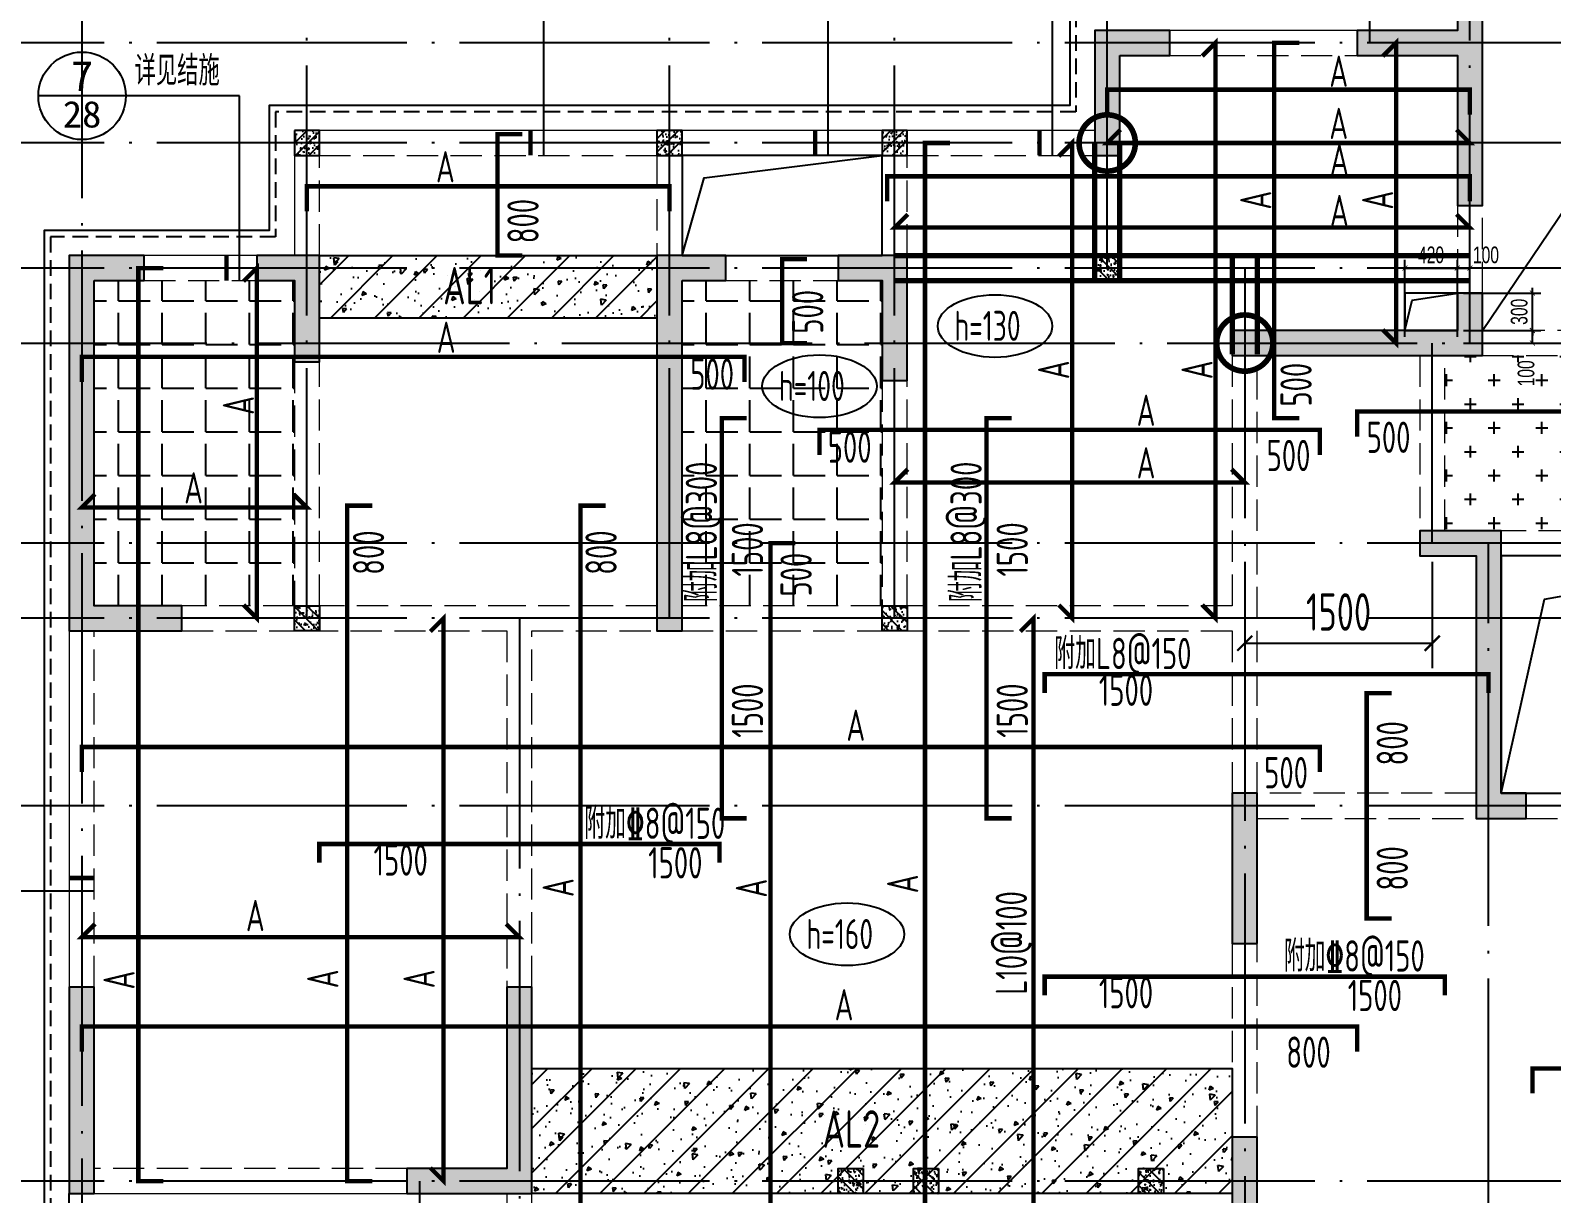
# Model space of a CAD drawing. Extents: x -461650 to 361314, y 245336 to 769729.
# Drawn here: x -12934 to -770, y 640395 to 649695 of the extents above; entities that cross this region are included whole.
import ezdxf
from ezdxf.enums import TextEntityAlignment as Align

# ---------------------------------------------------------------- set-up
doc = ezdxf.new("R2010")
doc.units = 0
doc.header["$LTSCALE"] = 1000
for name, pattern in [('DASH', [0.35, 0.25, -0.1]), ('DOTE', [2.4200000000000004, 2, -0.2, 0.02, -0.2]), ('HIDDEN', [0.375, 0.25, -0.125])]:
    doc.linetypes.add(name, pattern=pattern)
doc.layers.get('0').update_dxf_attribs({"linetype": 'CONTINUOUS'})
doc.layers.get('DEFPOINTS').update_dxf_attribs({"linetype": 'CONTINUOUS'})
doc.layers.add('+公共字体', color=7, linetype='CONTINUOUS', lineweight=20)
for name, color, linetype in [('A-DOTE', 10, 'DOTE'), ('BEAM', 4, 'DASH'), ('DIM_IDEN', 67, 'CONTINUOUS'), ('PUB_TEXT', 2, 'CONTINUOUS'), ('ROOF', 183, 'CONTINUOUS'), ('S-B板填充', 251, 'CONTINUOUS'), ('S-B板标注', 3, 'CONTINUOUS'), ('S-B板边线', 2, 'CONTINUOUS'), ('S-B板配筋', 6, 'CONTINUOUS'), ('S-B板配筋号', 7, 'CONTINUOUS'), ('S-C承台编号', 6, 'CONTINUOUS'), ('S-D洞口', 4, 'CONTINUOUS'), ('S-D洞口标注', 3, 'CONTINUOUS'), ('S-L主梁线', 4, 'DASH'), ('S-Q墙填充', 252, 'CONTINUOUS'), ('S-Q墙实线', 6, 'CONTINUOUS'), ('S-Q墙标注', 3, 'CONTINUOUS'), ('S-板正筋', 2, 'CONTINUOUS'), ('S-构造柱', 212, 'CONTINUOUS'), ('TEXT', 2, 'CONTINUOUS'), ('水平筋标注', 7, 'CONTINUOUS'), ('看线', 251, 'CONTINUOUS')]:
    doc.layers.add(name, color=color, linetype=linetype)
doc.layers.add('配箍校核', color=34, linetype='CONTINUOUS', plot=False)
doc.styles.add('_TCH_AXIS', font='COMPLEX', dxfattribs={"bigfont": 'GBCBIG'})
doc.styles.add('_TCH_LABEL', font='simhei.ttf')
doc.styles.add('TSSD_REIN', font='tssdeng.shx', dxfattribs={"width": 0.7, "height": 300, "bigfont": 'tssdchn.shx'})
doc.styles.add('结构文字', font='zstxt.shx', dxfattribs={"width": 0.7, "bigfont": 'zshz.shx'})
doc.dimstyles.new('STRUCK', dxfattribs={"dimtxt": 400, "dimasz": 121, "dimexe": 200, "dimexo": 150, "dimgap": 115, "dimtad": 1, "dimdec": 0, "dimdsep": 46, "dimtxsty": '结构文字', "dimblk": 'ARCHTICK', "dimcen": 400, "dimclrd": 3, "dimclre": 3, "dimclrt": 7, "dimadec": 0, "dimazin": 0, "dimtfac": 1, "dimtdec": 0, "dimtix": 1, "dimtmove": 2, "dimatfit": 3, "dimldrblk": '_DIMX', "dimfxl": 0, "dimtolj": 1, "dimtzin": 0, "dimarcsym": 0})
doc.dimstyles.new('STRUCK30', dxfattribs={"dimscale": 0.33333, "dimtxt": 400, "dimasz": 121, "dimexe": 200, "dimexo": 150, "dimgap": 115, "dimtad": 1, "dimdec": 0, "dimdsep": 46, "dimtxsty": '结构文字', "dimblk": 'ARCHTICK', "dimcen": 400, "dimclrd": 3, "dimclre": 3, "dimclrt": 7, "dimadec": 0, "dimazin": 0, "dimtfac": 1, "dimtdec": 0, "dimtix": 1, "dimtmove": 2, "dimatfit": 3, "dimldrblk": '_DIMX', "dimfxl": 0, "dimtolj": 1, "dimtzin": 0, "dimarcsym": 0})

# ---------------------------------------------------------------- blocks, each defined once
blk = doc.blocks.new('20210726.16350016')
at = {"layer": 'A-DOTE'}
for p, q in [((4600.000008000003, 21100.04725452978), (4600.000008000119, 3600.047255706624)), ((6400.000007115304, 10900.04724730598), (6400.000007115363, 21100.04725452978)), ((9300.000007224735, 10900.04725549766), (9300.000007224677, 21100.04725452978)), ((11100.00000731519, 10900.04725549766), (11100.00000784837, 21100.04725452978)), ((12800.00000676233, 13700.04724698304), (12800.0000067387, 21100.04725452978)), ((15700.00000734301, 13100.31751472806), (15700.0000073429, 21100.04725452978)), ((14900.00000734301, 15500.04725473234), (14900.00000734284, 17600.04725452978)), ((55600.00000724575, 15500.04725473234), (3600.000008000061, 15500.04725473234)), ((55600.00000724575, 14700.04724880424), (3600.000008000061, 14700.04724880436)), ((55600.00000724575, 13700.04725528683), (3600.000008000061, 13700.04725528706)), ((13900.21691773832, 13700.04725528695), (13900.00000781217, 3600.047255706566)), ((3600.000008000061, 13100.31752494338), (55600.00000724575, 13100.31748104317)), ((15399.99926464143, 11500.04725454794), (15399.99926437694, 13100.04725454887)), ((55600.00000724575, 11500.04725454783), (3600.000008000061, 11500.04725454806)), ((15850.00001240512, 3600.023631853284), (15850.00001272373, 11500.04725452978)), ((55600.00000724575, 10900.04725549754), (3600.000008000061, 10900.04725549766)), ((8100.000007828232, 10900.04724739329), (8100.000007828232, 3600.047255706624)), ((55600.00000724575, 9400.04725379066), (3600.000008000061, 9400.047254788922)), ((55600.00000724575, 6400.047247147886), (3600.000008000119, 6400.047247147886)), ((7300.000007828232, 6400.047247148002), (7300.000007828232, 3600.047255706624))]:
    blk.add_line(p, q, dxfattribs=at)
blk = doc.blocks.new('20210729.03492876')
at = {"layer": '看线', "color": 201}
blk.add_lwpolyline([(10300.00109598105, 13199.99947683187), (10300.00109598105, 11800.00040900533), (8199.999888128717, 11799.99921169109), (8200.000344247499, 11000.00051541498), (1800.000002286572, 11000.00051535433), (1800.000002337794, 10000.0219955974), (3.612192813307047e-06, 9999.997830567067), (0, 1500.000515277148), (2849.999999713909, 1500.000515524182)], dxfattribs=at)
at = {"layer": '看线', "color": 201, "linetype": 'HIDDEN', "ltscale": 0.5}
blk.add_lwpolyline([(10350.00110179221, 13199.99947683187), (10350.00110179221, 11750.00043751276), (8249.99991663621, 11749.99924019852), (8250.000372754992, 10950.00051541545), (1850.000002289133, 10950.0005153548), (1850.000002340355, 9950.022666843724), (50.00000359094702, 9949.998501813388), (50.0000000212458, 1550.000515281456), (2899.978877542831, 1550.000515255363)], dxfattribs=at)
blk = doc.blocks.new('20210729.04150611')
at = {"layer": 'S-B板边线'}
blk.add_lwpolyline([(-28155.33167796639, -31892.37072502717), (-28155.33167796477, -31892.53506026312), (-29005.33167838788, -31892.53506815573), (-29005.33169016232, -30692.53505968582), (-31655.32094978367, -30692.53508616972), (-31655.3209556709, -30092.53395260777)], dxfattribs=at)
blk = doc.blocks.new('_ArchTick')
at = {"color": 0, "linetype": 'ByBlock', "const_width": 0.15}
blk.add_lwpolyline([(-0.5, -0.5), (0.5, 0.5)], dxfattribs=at)
blk = doc.blocks.new('*D2968')
at = {"layer": 'DEFPOINTS', "color": 0}
for p in [(-1523.269218072586, 647595.3179931209), (-923.2692180725862, 647595.3179931209), (-1523.269218072586, 647295.3179931209)]:
    blk.add_point(p, dxfattribs=at)
at = {"layer": 'S-D洞口标注', "color": 3, "lineweight": -2}
for p, q in [((-923.2692180725862, 647595.3179931209), (-923.2692180725862, 647635.6509231209)), ((-1473.269718072586, 647595.3179931209), (-856.6032180725862, 647595.3179931209)), ((-923.2692180725863, 647295.3179931209), (-923.2692180725862, 647595.3179931209)), ((-1473.269718072586, 647295.3179931209), (-856.6032180725863, 647295.3179931209)), ((-923.2692180725863, 647295.3179931209), (-923.2692180725863, 647254.9850631208))]:
    blk.add_line(p, q, dxfattribs=at)
at = {"layer": 'S-D洞口标注', "color": 3, "lineweight": -2, "xscale": 40.33293, "yscale": 40.33293, "zscale": 40.33293}
for p, rotation in [((-923.2692180725862, 647595.3179931209), 270), ((-923.2692180725863, 647295.3179931209), 90)]:
    blk.add_blockref('_ArchTick', p, dxfattribs=dict(at, rotation=rotation))
at = {"layer": 'S-D洞口标注', "color": 7, "insert": (-1028.268168072691, 647445.3179931209), "char_height": 133.332, "attachment_point": 5, "rotation": 90, "style": '结构文字'}
blk.add_mtext('\\A1;300', dxfattribs=at)
blk = doc.blocks.new('_DIMX')
blk.add_line((-150, 0), (150, 0))
at = {"const_width": 50}
blk.add_lwpolyline([(-70, -70), (70, 70)], dxfattribs=at)
blk = doc.blocks.new('*D2969')
at = {"layer": 'DEFPOINTS', "color": 0}
for p in [(-1523.269218073401, 647794.7168722779), (-1943.271188107785, 647194.7168722779), (-1523.269218073401, 647195.318022956)]:
    blk.add_point(p, dxfattribs=at)
at = {"layer": 'S-D洞口标注', "color": 3, "lineweight": -2}
for p, q in [((-1943.271188107785, 647244.7163722779), (-1943.271188107785, 647861.3828722779)), ((-1523.269218073401, 647245.3175229561), (-1523.269218073401, 647861.3828722779)), ((-1943.271188107785, 647794.7168722779), (-1523.269218073401, 647794.7168722779))]:
    blk.add_line(p, q, dxfattribs=at)
at = {"layer": 'S-D洞口标注', "color": 3, "lineweight": -2, "xscale": 40.33293, "yscale": 40.33293, "zscale": 40.33293, "rotation": 180}
blk.add_blockref('_ArchTick', (-1943.271188107785, 647794.7168722779), dxfattribs=at)
at = {"layer": 'S-D洞口标注', "color": 3, "lineweight": -2, "xscale": 40.33293, "yscale": 40.33293, "zscale": 40.33293}
blk.add_blockref('_ArchTick', (-1523.269218073401, 647794.7168722779), dxfattribs=at)
at = {"layer": 'S-D洞口标注', "color": 7, "insert": (-1733.270203090593, 647899.7158222779), "char_height": 133.332, "attachment_point": 5, "style": '结构文字'}
blk.add_mtext('\\A1;420', dxfattribs=at)
blk = doc.blocks.new('*D2970')
at = {"layer": 'DEFPOINTS', "color": 0}
for p in [(-1423.279867604171, 647794.7169673763), (-1523.269218073227, 647195.3181180544), (-1423.279867604171, 647195.3181180544)]:
    blk.add_point(p, dxfattribs=at)
at = {"layer": 'S-D洞口标注', "color": 3, "lineweight": -2}
for p, q in [((-1523.269218073227, 647245.3176180545), (-1523.269218073227, 647861.3829673763)), ((-1423.279867604171, 647245.3176180545), (-1423.279867604171, 647861.3829673763)), ((-1523.269218073227, 647794.7169673763), (-1423.279867604171, 647794.7169673763))]:
    blk.add_line(p, q, dxfattribs=at)
at = {"layer": 'S-D洞口标注', "color": 3, "lineweight": -2, "xscale": 40.33293, "yscale": 40.33293, "zscale": 40.33293, "rotation": 180}
blk.add_blockref('_ArchTick', (-1523.269218073227, 647794.7169673763), dxfattribs=at)
at = {"layer": 'S-D洞口标注', "color": 3, "lineweight": -2, "xscale": 40.33293, "yscale": 40.33293, "zscale": 40.33293}
blk.add_blockref('_ArchTick', (-1423.279867604171, 647794.7169673763), dxfattribs=at)
at = {"layer": 'S-D洞口标注', "color": 7, "insert": (-1294.392267604184, 647899.7159173762), "char_height": 133.332, "attachment_point": 5, "style": '结构文字'}
blk.add_mtext('\\A1;100', dxfattribs=at)
blk = doc.blocks.new('*D2971')
at = {"layer": 'DEFPOINTS', "color": 0}
for p in [(-1523.269218072586, 647295.3179931209), (-923.2692180725862, 647295.3179931209), (-1523.269218072586, 647195.3180229559)]:
    blk.add_point(p, dxfattribs=at)
at = {"layer": 'S-D洞口标注', "color": 3, "lineweight": -2}
for p, q in [((-1473.269718072586, 647295.3179931209), (-856.6032180725863, 647295.3179931209)), ((-923.2692180725862, 647195.3180229559), (-923.2692180725862, 647295.3179931209)), ((-1473.269718072586, 647195.3180229559), (-856.6032180725863, 647195.3180229559))]:
    blk.add_line(p, q, dxfattribs=at)
at = {"layer": 'S-D洞口标注', "color": 3, "lineweight": -2, "xscale": 40.33293, "yscale": 40.33293, "zscale": 40.33293}
for p, rotation in [((-923.2692180725862, 647295.3179931209), 90), ((-923.2692180725862, 647195.3180229559), 270)]:
    blk.add_blockref('_ArchTick', p, dxfattribs=dict(at, rotation=rotation))
at = {"layer": 'S-D洞口标注', "color": 7, "insert": (-973.2692180725862, 646953.3949460328), "char_height": 133.332, "attachment_point": 5, "rotation": 90, "style": '结构文字'}
blk.add_mtext('\\A1;100', dxfattribs=at)
blk = doc.blocks.new('20210803.22403995')
at = {"layer": '+公共字体', "color": 2, "const_width": 45}
for points in [[(-856038.1477171783, -168386.5340418504, 0.9999999999999999), (-856038.1477171783, -167936.5340418504, 0.9999999999999999), (-856038.1477171783, -168386.5340418504, -1)], [(-854937.9329490284, -169986.2619679967, 0.9999999999999999), (-854937.9329490284, -169536.2619679967, 0.9999999999999999), (-854937.9329490284, -169986.2619679967, -1)]]:
    blk.add_lwpolyline(points, format="xyb", dxfattribs=at)
blk = doc.blocks.new('20210807.15313138')
at = {"layer": 'S-Q墙填充'}
h = blk.add_hatch(color=252, dxfattribs=at)
h.dxf.hatch_style = 1
h.paths.add_polyline_path([(72215.64160694156, 67839.54347647322), (72215.64160695355, 68189.54308488956), (72015.64160695698, 68189.54308489643), (72015.64160694843, 67939.54355188282), (71215.51752162169, 67939.54415522542), (71215.51737080942, 67739.54415522554), (72015.64160694423, 67739.54355188276), (72015.64160695215, 66539.54308489061), (72215.64160695151, 66539.54308489195)])
h = blk.add_hatch(color=252, dxfattribs=at)
h.dxf.hatch_style = 1
h.paths.add_polyline_path([(69315.64177511612, 67739.54347647665), (69715.55724009385, 67739.54347647665), (69715.55724009385, 67939.54347647665), (69115.64177511612, 67939.54347647665), (69115.64177511612, 66939.54309158723), (69315.64177511612, 66939.54309158723)])
h = blk.add_hatch(color=252, dxfattribs=at)
h.dxf.hatch_style = 1
h.paths.add_polyline_path([(61115.64062360502, 65939.54308469963), (61515.63957048234, 65939.54308469963), (61515.63957048234, 66139.54308469963), (60915.64062360502, 66139.54308469963), (60915.64062360502, 63139.54490469102), (61815.64450972274, 63139.54490469102), (61815.64450972274, 63339.54490469102), (61115.64062360502, 63339.54490469102)])
h = blk.add_hatch(color=252, dxfattribs=at)
h.dxf.hatch_style = 1
h.paths.add_polyline_path([(62415.73744993864, 65939.54247548486), (62715.65224506988, 65939.54293236337), (62715.65224506988, 65289.56790912614), (62915.65224506988, 65289.56790912614), (62915.65224506988, 66139.54323703589), (62415.73714526641, 66139.54247548463)])
h = blk.add_hatch(color=252, dxfattribs=at)
h.dxf.hatch_style = 1
h.paths.add_polyline_path([(65815.65213342456, 65939.54308469963), (66165.65213282502, 65939.54308469963), (66165.65213282502, 66139.54308469963), (65615.65213342456, 66139.54308469963), (65615.65213342456, 63139.54490469102), (65815.65213342456, 63139.54490469102)])
h = blk.add_hatch(color=252, dxfattribs=at)
h.dxf.hatch_style = 1
h.paths.add_polyline_path([(67615.6518829882, 66139.54309161569), (67065.73282889157, 66139.54309274987), (67065.73282847911, 65939.5430929561), (67415.6518829882, 65939.54309223444), (67415.6518829882, 65139.54309192506), (67615.6518829882, 65139.54309192506)])
h = blk.add_hatch(color=252, dxfattribs=at)
h.dxf.hatch_style = 1
h.paths.add_polyline_path([(72215.6401614738, 65339.81283329075), (72215.6401614738, 65839.81283329075), (72015.6401614738, 65839.81283329075), (72015.6401614738, 65539.81283329075), (71815.5751470635, 65539.81283329075), (70215.6431701828, 65539.81283329075), (70215.6431701828, 65339.81283329075), (71815.5751470635, 65339.81283329075)])
h = blk.add_hatch(color=252, dxfattribs=at)
h.dxf.hatch_style = 1
h.paths.add_polyline_path([(72365.6416016701, 63939.54301609352), (71715.5751470635, 63939.54301609352), (71715.5751470635, 63739.54301609352), (72165.6416016701, 63739.54301609352), (72165.6416016701, 63239.54490469102), (72165.6416016701, 61639.54309907157), (72565.6416016701, 61639.54309907157), (72565.6416016701, 61839.54309907157), (72365.6416016701, 61839.54309907157), (72365.6416016701, 63239.54490469102)])
h = blk.add_hatch(color=252, dxfattribs=at)
h.dxf.hatch_style = 1
h.paths.add_polyline_path([(70415.65280410487, 60639.54309907157), (70415.65280410487, 61839.54309907157), (70215.65280410487, 61839.54309907157), (70215.65280410487, 60639.54309907157)])
h = blk.add_hatch(color=252, dxfattribs=at)
h.dxf.hatch_style = 1
h.paths.add_polyline_path([(61115.65264086801, 58639.5430777217), (61115.65264086801, 60289.54302019018), (60915.65264086801, 60289.54302019018), (60915.65264086801, 58639.5430777217)])
h = blk.add_hatch(color=252, dxfattribs=at)
h.dxf.hatch_style = 1
h.paths.add_polyline_path([(64615.65264037022, 60289.54302019018), (64415.65264037022, 60289.54302019018), (64415.65264037022, 58839.54307816006), (63715.64062451522, 58839.54308429736), (63615.6537602547, 58839.5430777217), (63615.65377428455, 58639.5430777217), (63715.64062276177, 58639.54308517408), (64615.65264037022, 58639.54307728334)])
h = blk.add_hatch(color=252, dxfattribs=at)
h.dxf.hatch_style = 1
h.paths.add_polyline_path([(70215.65357483321, 57439.53563193619), (70965.64160114274, 57439.53563193619), (70965.64160114274, 57639.53563193619), (70415.65357483321, 57639.53563193619), (70415.65357483321, 59089.53557440542), (70215.65357483321, 59089.53557440542)])
at = {"layer": 'S-D洞口', "color": 5}
for points in [[(65815.6510819452, 66139.54308469963), (67415.6518829882, 66139.54308469963), (67415.6518829882, 66939.54309158723), (65815.6510819452, 66939.54309158723), (65815.6510819452, 66139.54308469963), (65993.4288904116, 66761.76528312083), (67415.6518829882, 66939.54309158723)], [(72365.6416016701, 61839.54309907157), (74665.64160166963, 61839.54309907157), (74665.64160166963, 63739.54301609352), (72365.6416016701, 63739.54301609352), (72365.6416016701, 61839.54309907157), (72712.46699020077, 63392.71762756284), (74665.64160166963, 63739.54301609352)]]:
    blk.add_lwpolyline(points, dxfattribs=at)
at = {"layer": 'S-L主梁线', "linetype": 'ByBlock', "lineweight": 18}
for p, q in [((71215.51752162146, 67939.54385360089), (69715.55724009385, 67939.54347647665)), ((62715.65391893932, 67139.54309158723), (62715.65239723949, 66139.54293236384)), ((65715.64161857546, 67139.54309158723), (62715.65391893932, 67139.54309158723)), ((67515.6518829882, 67139.54309158723), (65715.64161857546, 67139.54309158723)), ((69115.64177511612, 67139.54309158723), (67515.6518829882, 67139.54309158723)), ((65815.64267006589, 66939.54309158723), (67415.6518829882, 66939.54309158723)), ((65815.6510819452, 66139.54308469963), (65815.64267006589, 66939.54309158723)), ((67415.6518829882, 66939.54309158723), (67415.6518829882, 66139.54309202815)), ((62415.73725263317, 66139.5424754848), (61515.63963878751, 66139.54308469963)), ((67065.73282889157, 66139.5430924001), (66165.65213282502, 66139.54308424672)), ((72365.6416016701, 63739.54301609352), (74665.64160166963, 63739.54301609352)), ((60915.64106868758, 63139.54490469102), (60915.65264086702, 60289.54302019018)), ((73515.653763901, 61839.54309907157), (72565.6416016701, 61839.54309907157)), ((61115.65264086801, 58639.5430777217), (63615.6537623092, 58639.5430777217))]:
    blk.add_line(p, q, dxfattribs=at)
at = {"layer": 'S-L主梁线', "linetype": 'DASH', "lineweight": 18}
for p, q in [((69715.55726654714, 67739.54347647665), (71215.51737080918, 67739.54383003007)), ((62915.65239724019, 66139.54323703612), (62915.65361459964, 66939.54309158723)), ((62915.65361459964, 66939.54309158723), (65615.64267005483, 66939.54309158723)), ((65615.64267005483, 66939.54309158723), (65615.65108193413, 66139.54308469963)), ((67615.6518829882, 66939.54309158723), (69115.64177511612, 66939.54309158723)), ((67615.6518829882, 66139.54309161569), (67615.6518829882, 66939.54309158723)), ((72015.64160695215, 66539.54334782154), (72015.6401614738, 65839.81292715805)), ((72215.6401614738, 65839.81273942345), (72215.64160695151, 66539.54282196108)), ((61515.63954489576, 65939.54308469963), (62415.73732934406, 65939.54247548469)), ((66165.65213282502, 65939.54308515255), (67065.73282847911, 65939.54309330593)), ((74815.64304186593, 65539.81283329075), (72215.6401614738, 65539.81283329075)), ((70215.6431701828, 65339.81283329075), (70215.65234540423, 63339.54490469102)), ((70415.65280410383, 63239.54536339061), (70415.64317018495, 65339.81283329075)), ((71715.5751470635, 65339.81283329075), (71715.5751470635, 63939.54301609352)), ((71915.5751470635, 63939.54301609352), (71915.5751470635, 65339.81283329075)), ((72215.6401614738, 65339.81283329075), (74815.64304186593, 65339.81283329075)), ((62715.65224506988, 65289.56794633562), (62715.65369325617, 63339.54490469102)), ((62915.65369325623, 63339.54490469102), (62915.65224506994, 65289.56790912614)), ((67415.6518829882, 65139.54309192506), (67415.6518829882, 63339.54490469102)), ((67615.6518829882, 63339.54490469102), (67615.6518829882, 65139.54309192506)), ((74665.64160166963, 63939.54301609352), (72365.6416016701, 63939.54301609352)), ((62715.65369325617, 63339.54490469102), (61815.64450972274, 63339.54490469102)), ((64515.65251328985, 63339.54490469102), (62915.65369325623, 63339.54490469102)), ((65615.65213342456, 63339.54490469102), (64515.65251328985, 63339.54490469102)), ((67415.6518829882, 63339.54490469102), (65815.65213342456, 63339.54490469102)), ((70215.65234540423, 63339.54490469102), (67615.6518829882, 63339.54490469102)), ((61115.65264086801, 60289.54324294909), (61115.64106868955, 63139.54490469102)), ((61815.64450972274, 63139.54490469102), (62815.65376752129, 63139.54490469102)), ((62815.65376752129, 63139.54490469102), (64415.65251759769, 63139.54490469102)), ((64415.65251759769, 63139.54490469102), (64415.65264037016, 60289.54427078375)), ((64615.65251759769, 63139.54490469102), (65615.65213342456, 63139.54490469102)), ((64615.65264037022, 60289.54357045933), (64615.65251759769, 63139.54490469102)), ((65815.65213342456, 63139.54490469102), (67515.6518829882, 63139.54490469102)), ((67515.6518829882, 63139.54490469102), (70215.65280410487, 63139.54490469102)), ((70215.65280410487, 63139.54490469102), (70215.65280410487, 61839.54309907157)), ((70415.65280410487, 61839.54309907157), (70415.65280410487, 63239.54490469102)), ((72165.6416016701, 61839.54309907157), (70415.65280410487, 61839.54309907157)), ((70415.65280410487, 61639.54309907157), (72165.6416016701, 61639.54309907157)), ((72565.6416016701, 61639.54309907157), (73415.653763901, 61639.54309907157)), ((70215.65280410487, 60639.54310579636), (70215.65357483321, 59089.53557440542)), ((70415.65357483315, 59089.53576965709), (70415.65280410487, 60639.54309907157)), ((63615.65379219208, 58839.5430777217), (61115.65264086801, 58839.5430777217)), ((64415.65270304368, 58639.54307903678), (64415.65370581936, 57039.54301726448)), ((64615.65370571651, 57039.70720865179), (64615.65270304374, 58639.54307728334))]:
    blk.add_line(p, q, dxfattribs=at)
at = {"layer": 'S-Q墙实线'}
for points in [[(72215.64160694156, 67839.54347647322), (72215.64160695355, 68189.54308488956), (72015.64160695698, 68189.54308489643), (72015.64160694843, 67939.54355188282), (71215.51752162146, 67939.54385360089), (71215.51737080919, 67739.543853601), (72015.64160694423, 67739.54355188276), (72015.64160695215, 66539.54308489061), (72215.64160695151, 66539.54308489195), (72215.6416069429, 67839.5434764773)], [(63715.64061662354, 58839.54308473572), (63615.6537602547, 58839.5430777217), (63615.65377428455, 58639.5430777217), (63715.64062276177, 58639.54308517408), (64615.65264037022, 58639.54307728334), (64615.65264037022, 60289.54302019018), (64415.65264037022, 60289.54302019018), (64415.65264037022, 58839.54307816006), (63715.64062451522, 58839.54308429736)]]:
    blk.add_lwpolyline(points, dxfattribs=at)
for points in [[(69315.64177511612, 67739.54347647665), (69715.55724009385, 67739.54347647665), (69715.55724009385, 67939.54347647665), (69115.64177511612, 67939.54347647665), (69115.64177511612, 66939.54309158723), (69315.64177511612, 66939.54309158723)], [(61115.64062360502, 65939.54308469963), (61515.63957048234, 65939.54308469963), (61515.63957048234, 66139.54308469963), (60915.64062360502, 66139.54308469963), (60915.64062360502, 63139.54490469102), (61815.64450972274, 63139.54490469102), (61815.64450972274, 63339.54490469102), (61115.64062360502, 63339.54490469102)], [(62415.73744993864, 65939.54247548486), (62715.65224506988, 65939.54293236337), (62715.65224506988, 65289.56790912614), (62915.65224506988, 65289.56790912614), (62915.65224506988, 66139.54323703589), (62415.73714526641, 66139.54247548463)], [(65815.65213342456, 65939.54308469963), (66165.65213282502, 65939.54308469963), (66165.65213282502, 66139.54308469963), (65615.65213342456, 66139.54308469963), (65615.65213342456, 63139.54490469102), (65815.65213342456, 63139.54490469102)], [(67615.6518829882, 66139.54309161569), (67065.73282889157, 66139.54309274987), (67065.73282847911, 65939.5430929561), (67415.6518829882, 65939.54309223444), (67415.6518829882, 65139.54309192506), (67615.6518829882, 65139.54309192506)], [(72215.6401614738, 65339.81283329075), (72215.6401614738, 65839.81283329075), (72015.6401614738, 65839.81283329075), (72015.6401614738, 65539.81283329075), (71815.5751470635, 65539.81283329075), (70215.6431701828, 65539.81283329075), (70215.6431701828, 65339.81283329075), (71815.5751470635, 65339.81283329075)], [(72365.6416016701, 63939.54301609352), (71715.5751470635, 63939.54301609352), (71715.5751470635, 63739.54301609352), (72165.6416016701, 63739.54301609352), (72165.6416016701, 63239.54490469102), (72165.6416016701, 61639.54309907157), (72565.6416016701, 61639.54309907157), (72565.6416016701, 61839.54309907157), (72365.6416016701, 61839.54309907157), (72365.6416016701, 63239.54490469102)], [(70415.65280410487, 60639.54309907157), (70415.65280410487, 61839.54309907157), (70215.65280410487, 61839.54309907157), (70215.65280410487, 60639.54309907157)], [(61115.65264086801, 58639.5430777217), (61115.65264086801, 60289.54302019018), (60915.65264086801, 60289.54302019018), (60915.65264086801, 58639.5430777217)], [(70215.65357483321, 57439.53563193619), (70965.64160114274, 57439.53563193619), (70965.64160114274, 57639.53563193619), (70415.65357483321, 57639.53563193619), (70415.65357483321, 59089.53557440542), (70215.65357483321, 59089.53557440542)]]:
    blk.add_lwpolyline(points, close=True, dxfattribs=at)
blk = doc.blocks.new('20210730.02141516')
at = {"layer": 'S-构造柱'}
h = blk.add_hatch(dxfattribs=at)
h.set_pattern_fill('ARMORED', color=256, scale=15, angle=-90.00000000000001, style=0)
h.set_pattern_definition([(320, (-154189.4087994955, 3278673.453847362), (-9.412820247389286, -107.589027390113), [11.25, -123.75]), (265, (-154189.4087994955, 3278673.453847362), (112.8288200550018, 20.81270004194998), [9, -99]), (10.45139999999996, (-154190.1932004951, 3278664.488095364), (103.415931309143, -86.77640725710324), [9.561028499999967, -105.1713167999997]), (316.1842, (-154159.4087994955, 3278673.453847362), (-24.82785214935274, -160.0861572938467), [16.875, -185.625]), (6.635599999999986, (-154161.477795545, 3278660.113335611), (146.1176806350662, -140.1994058323055), [14.34154319999972, -157.7569499999956]), (261.1841999999999, (-154159.4087994955, 3278673.453847362), (146.1177901387987, -140.1992917700441), [13.49999999999973, -148.4999999999956]), (290.9999999999999, (-154166.9087994955, 3278658.453847362), (-60.39283359980084, -89.53605781776923), [11.25, -123.75]), (236, (-154166.9087994955, 3278658.453847362), (108.772506757028, -36.49729978823728), [8.999999999999998, -98.99999999999999]), (341.4514, (-154171.941540394, 3278650.992512414), (48.37957450649284, -126.0333942872235), [9.5610285, -105.1713168]), (307.5, (-154189.4087994955, 3278673.453847362), (49.93407807469672, -1.823978297593609), [0, -97.79999999999875, 0, -100.4999999999987, 0, -99.37499999999875]), (277.5, (-154189.4087994955, 3278673.453847362), (59.16175678235403, -39.46043061632231), [0, -57.29999999999999, 0, -95.54999999999998, 0, -37.87499999999999]), (237.5, (-154189.4087994955, 3278706.903847361), (-3.383230760156985, -80.07336542586137), [0, -37.5, 0, -117, 0, -155.25]), (227.5, (-154189.4087994955, 3278721.903847361), (15.01574734984763, -87.47792540135794), [0, -48.75, 0, -77.69999999999999, 0, -110.25]), (315, (-154189.4087994955, 3278673.453847362), (53.03300858899107, 53.03300858899105), [])])
h.paths.add_polyline_path([(199.9996630134992, 200), (199.9996630134992, 0), (0, 4.656612873077393e-09), (0, 200.0000000046566)])
blk.add_lwpolyline([(199.9996630134992, 200), (199.9996630134992, 0), (0, 4.656612873077393e-09), (0, 200.0000000046566)], close=True, dxfattribs=at)
blk = doc.blocks.new('20210809.18285270')
at = {"layer": 'ROOF', "xscale": -1}
for p in [(2000.000006754301, 10100.16531554476), (4900.000340605737, 10100.16531449865), (6700.000003656955, 10100.16531520832)]:
    blk.add_blockref('20210730.02141516', p, dxfattribs=at)
at = {"layer": 'ROOF', "rotation": 359.9999999538236}
blk.add_blockref('20210730.02141516', (8200.000335611054, 9100.162005558032), dxfattribs=at)
at = {"layer": 'ROOF'}
for p in [(1799.999999890453, 6300.165315892144), (6500.000336271594, 6300.165316314789), (6149.999999782112, 1800.165323276135), (6749.906919319617, 1800.165323266065), (8549.906582335496, 1800.165322901859)]:
    blk.add_blockref('20210730.02141516', p, dxfattribs=at)
blk = doc.blocks.new('*D431')
at = {"layer": 'DEFPOINTS', "color": 0}
for p in [(-205458.4578338261, -4858.960563406632), (-203958.6282392163, -4858.960563406632), (-203958.6282392163, -5658.960563406632)]:
    blk.add_point(p, dxfattribs=at)
at = {"layer": 'S-Q墙标注', "color": 3, "lineweight": -2}
for p, q in [((-205458.4578338261, -5008.960563406632), (-205458.4578338261, -5858.960563406632)), ((-203958.6282392163, -5008.960563406632), (-203958.6282392163, -5858.960563406632)), ((-205458.4578338261, -5658.960563406632), (-203958.6282392163, -5658.960563406632))]:
    blk.add_line(p, q, dxfattribs=at)
at = {"layer": 'S-Q墙标注', "color": 3, "lineweight": -2, "xscale": 121, "yscale": 121, "zscale": 121, "rotation": 180}
blk.add_blockref('_ArchTick', (-205458.4578338261, -5658.960563406632), dxfattribs=at)
at = {"layer": 'S-Q墙标注', "color": 3, "lineweight": -2, "xscale": 121, "yscale": 121, "zscale": 121}
blk.add_blockref('_ArchTick', (-203958.6282392163, -5658.960563406632), dxfattribs=at)
at = {"layer": 'S-Q墙标注', "color": 7, "insert": (-204708.5430365212, -5408.960563406632), "char_height": 300, "attachment_point": 5, "style": 'TSSD_REIN'}
blk.add_mtext('\\A1;1500', dxfattribs=at)
blk = doc.blocks.new('20210810.07371259')
at = {"layer": 'DIM_IDEN'}
for p, q in [((6009.664700410794, 12104.62707247352), (6009.66469949577, 14161.43650666892)), ((8285.037013732945, 12104.6270963205), (8285.037013732945, 14161.43650666892)), ((10079.09478317574, 12104.62707268191), (10079.09478317574, 14161.43648303032)), ((2668.800908827689, 12581.43649829249), (1968.800908827689, 12581.43649829249)), ((3577.817227069987, 12581.43649829249), (2668.800908827689, 12581.43649829249)), ((3577.817227180582, 11104.62707263255), (3577.817227069987, 12581.43649829249)), ((2415.88478891016, 6222.570714718895), (1690.036952608032, 6222.570713898866))]:
    blk.add_line(p, q, dxfattribs=at)
at = {"layer": 'DIM_IDEN', "const_width": 35}
for points in [[(5904.664700410794, 12104.62707242684), (5904.664700321853, 12304.58965572214)], [(8180.037013732945, 12104.6270963205), (8180.037013732945, 12304.5896796158)], [(9974.094783175737, 12104.62707268191), (9974.094783175737, 12304.58965597721)], [(3472.817227180582, 11104.62707262463), (3472.817227165564, 11304.58965591993)], [(2415.884788791533, 6327.570714718895), (2215.922205496347, 6327.570714492933)]]:
    blk.add_lwpolyline(points, dxfattribs=at)
at = {"layer": 'DIM_IDEN'}
blk.add_circle((2318.800908827689, 12581.43649829249), 350, dxfattribs=at)
at = {"layer": 'PUB_TEXT', "style": '_TCH_AXIS'}
blk.add_text('详见结施', height=236.3120567375886, dxfattribs=at).set_placement((2738.870908827637, 12664.53841318609))
at = {"layer": 'PUB_TEXT', "style": '_TCH_LABEL'}
for s, height, width, p, p2 in [('7', 240.6816413245425, 1.053254437869436, (2227.655198503635, 12620.33334097872), (2409.946619151742, 12620.33334097872)), ('28', 212.3330158820633, 1.011363636363763, (2164.376897277078, 12328.40024522447), (2473.224920378299, 12328.40024522447))]:
    blk.add_text(s, height=height, dxfattribs=dict(at, width=width)).set_placement(p, p2, align=Align.FIT)
blk = doc.blocks.new('20210810.19092027')
at = {"layer": 'S-Q墙标注'}
dim = blk.add_linear_dim(base=(96017.83080290526, 61273.99357284388), p1=(94518.00120829543, 62073.99357284388), p2=(96017.83080290526, 62073.99357284388), dimstyle='STRUCK', override={"dimtxt": 300, "dimgap": 100, "dimtxsty": 'TSSD_REIN'}, dxfattribs=at)
dim.commit()
dim.dimension.update_dxf_attribs({"geometry": '*D431', "text_midpoint": (95267.91600560036, 61523.99357284388), "insert": (299976.4590421215, 66932.95413625051)})

msp = doc.modelspace()

# ---------------------------------------------------------------- hatches: boundary and pattern name
at = {"layer": 'BEAM', "linetype": 'ByBlock'}
h = msp.add_hatch(dxfattribs=at)
h.set_pattern_fill('ARMORED', color=252, scale=50, angle=180, style=0)
h.set_pattern_definition([(229.9999999999999, (-228394.3891468407, 2561816.350279349), (-358.6300913003767, 31.37606749129769), [37.49999999999983, -412.4999999999986]), (175, (-228394.3891468407, 2561816.350279349), (69.37566680649986, -376.0960668500059), [30, -330]), (280.4514, (-228424.2749868404, 2561818.964949349), (-289.2546908570109, -344.7197710304767), [31.87009499999975, -350.571055999996]), (226.1842, (-228394.3891468407, 2561716.350279349), (-533.6205243128222, 82.75950716450924), [56.25, -618.75]), (276.6356, (-228438.8575193403, 2561723.24693285), (-467.3313527743519, -487.0589354502206), [47.80514399999944, -525.856499999991]), (171.1842, (-228394.3891468407, 2561716.350279349), (-467.3309725668138, -487.0593004626621), [44.9999999999995, -494.999999999996]), (201, (-228444.3891468407, 2561741.350279349), (-298.4535260592307, 201.3094453326695), [37.5, -412.5]), (145.9999999999999, (-228444.3891468407, 2561741.350279349), (-121.657665960791, -362.5750225234265), [30, -329.9999999999999]), (251.4514, (-228469.2602633401, 2561758.126082349), (-420.1113142907451, -161.265248354976), [31.87009499999975, -350.571055999996]), (217.5, (-228394.3891468407, 2561816.350279349), (-6.079927658645395, -166.4469269156558), [0, -325.9999999999995, 0, -334.9999999999995, 0, -331.2499999999995]), (187.5, (-228394.3891468407, 2561816.350279349), (-131.5347687210744, -197.2058559411801), [0, -191, 0, -318.5, 0, -126.25]), (147.4999999999999, (-228282.8891468407, 2561816.350279349), (-266.9112180862045, 11.27743586719), [0, -124.9999999999997, 0, -389.9999999999987, 0, -517.4999999999974]), (137.5, (-228232.8891468407, 2561816.350279349), (-291.5930846711931, -50.0524911661587), [0, -162.4999999999997, 0, -258.9999999999995, 0, -367.4999999999995]), (225, (-228394.3891468407, 2561816.350279349), (176.7766952966368, -176.7766952966369), [])])
h.paths.add_polyline_path([(-7923.258297612891, 647395.0478313696), (-10623.25713447714, 647395.0480464625), (-10623.25713447714, 647895.0480464625), (-7923.258297612891, 647895.0478313696)])
h = msp.add_hatch(dxfattribs=at)
h.set_pattern_fill('ARMORED', color=252, scale=50, angle=180, style=0)
h.set_pattern_definition([(229.9999999999999, (-226594.389777731, 2554816.350293773), (-358.6300913003767, 31.37606749129769), [37.49999999999983, -412.4999999999986]), (175, (-226594.389777731, 2554816.350293773), (69.37566680649986, -376.0960668500059), [30, -330]), (280.4514, (-226624.2756177306, 2554818.964963773), (-289.2546908570109, -344.7197710304767), [31.87009499999976, -350.5710559999962]), (226.1842, (-226594.389777731, 2554716.350293773), (-533.6205243128222, 82.75950716450924), [56.25, -618.75]), (276.6356, (-226638.8581502315, 2554723.246947274), (-467.3313527743519, -487.0589354502206), [47.80514399999946, -525.8564999999913]), (171.1842, (-226594.389777731, 2554716.350293773), (-467.3309725668138, -487.0593004626621), [44.99999999999952, -494.9999999999962]), (201, (-226644.389777731, 2554741.350293773), (-298.4535260592307, 201.3094453326695), [37.5, -412.5]), (145.9999999999999, (-226644.389777731, 2554741.350293773), (-121.657665960791, -362.5750225234265), [30, -329.9999999999999]), (251.4514, (-226669.2608942313, 2554758.126096773), (-420.1113142907451, -161.265248354976), [31.87009499999976, -350.5710559999962]), (217.5, (-226594.389777731, 2554816.350293773), (-6.079927658645395, -166.4469269156558), [0, -325.9999999999995, 0, -334.9999999999995, 0, -331.2499999999995]), (187.5, (-226594.389777731, 2554816.350293773), (-131.5347687210744, -197.2058559411801), [0, -191, 0, -318.5, 0, -126.25]), (147.4999999999999, (-226482.889777731, 2554816.350293773), (-266.9112180862045, 11.27743586719), [0, -124.9999999999997, 0, -389.9999999999987, 0, -517.4999999999974]), (137.5, (-226432.889777731, 2554816.350293773), (-291.5930846711931, -50.0524911661587), [0, -162.4999999999997, 0, -258.9999999999995, 0, -367.4999999999995]), (225, (-226594.389777731, 2554816.350293773), (176.7766952966368, -176.7766952966369), [])])
h.paths.add_polyline_path([(-3323.255829579313, 640395.0472272647), (-8923.256676503283, 640395.0480608863), (-8923.256676503283, 641395.0480608863), (-3323.255829579313, 641395.0472272647)])
at = {"layer": 'S-B板填充'}
h = msp.add_hatch(dxfattribs=at)
h.set_pattern_fill('ANGLE', color=252, scale=50, style=0)
h.set_pattern_definition([(0, (85210.67268606543, 499451.1798923064), (0, 349.25), [254, -95.25]), (90, (85210.67268606543, 499451.1798923064), (-349.25, 2.138539473011066e-14), [254, -95.25])])
h.paths.add_polyline_path([(-12423.268755942, 647695.0478313696), (-10823.25568629085, 647695.0478313696), (-10823.25568629085, 645095.0496513611), (-12423.268755942, 645095.0496513611)])
h = msp.add_hatch(dxfattribs=at)
h.set_pattern_fill('ANGLE', color=252, scale=50, style=0)
h.set_pattern_definition([(0, (89910.67087579746, 499451.1798923064), (0, 349.25), [254, -95.25]), (90, (89910.67087579746, 499451.1798923064), (-349.25, 2.138539473011066e-14), [254, -95.25])])
h.paths.add_polyline_path([(-7723.270566209976, 647695.0478313696), (-6123.257496558828, 647695.0478313696), (-6123.257496558828, 645095.0496513611), (-7723.270566209976, 645095.0496513611)])
h = msp.add_hatch(dxfattribs=at)
h.set_pattern_fill('CROSS', color=252, scale=30, style=0)
h.set_pattern_definition([(0, (85210.67268606543, 499451.1798923064), (190.5, 190.5), [95.25, -285.75]), (90, (85258.29768606543, 499403.5548923064), (-190.5, 190.5), [95.25, -285.75])])
h.paths.add_polyline_path([(-1623.334232483525, 647095.3175799607), (1576.607895974827, 647095.3175799607), (1576.607895974827, 645695.0477627635), (-1623.334232483525, 645695.0477627635)])

# ---------------------------------------------------------------- linework, layer by layer
at = {"layer": 'BEAM', "linetype": 'ByBlock'}
for points in [[(-7923.258297612891, 647395.0478313696), (-10623.25713447714, 647395.0480464625), (-10623.25713447714, 647895.0480464625), (-7923.258297612891, 647895.0478313696)], [(-3323.255829579313, 640395.0472272647), (-8923.256676503283, 640395.0480608863), (-8923.256676503283, 641395.0480608863), (-3323.255829579313, 641395.0472272647)]]:
    msp.add_lwpolyline(points, close=True, dxfattribs=at)
at = {"layer": 'S-B板标注'}
for centre in [(-5220.585865647416, 647330.963283763), (-6623.777348920354, 646850.1884008582), (-6403.699322075234, 642468.0054898536)]:
    msp.add_ellipse(centre, major_axis=(-457.3343181848759, 0), ratio=0.5472415926298547, dxfattribs=at)
at = {"layer": 'S-B板配筋', "lineweight": 35, "const_width": 35}
for points in [[(-3563.318813342717, 645101.1137809035), (-3457.252796164743, 644995.0477637255), (-3457.252796164743, 649595.0464218063), (-3563.318813342717, 649488.9804046284)], [(-2788.075832518749, 646595.3175531693), (-2988.075832518749, 646595.3175799643), (-2988.075564569794, 649595.047789755), (-2788.075564569794, 649595.0477629602)], [(-2119.108364495827, 647301.3817095032), (-2013.042347317853, 647195.3156923252), (-2013.042347317853, 649595.0467126354), (-2119.108364495827, 649488.9806954574)], [(-4323.279474820709, 649021.4353003432), (-4323.279474820709, 649221.4353003432), (-1423.278388798528, 649221.4353003555), (-1423.278388798528, 649021.4353003555)], [(-8999.35860270189, 647895.0478069363), (-9199.35860270189, 647895.0478337312), (-9199.358512939041, 648865.0478337312), (-8999.358512939041, 648865.0478069363)], [(-4710.10120280963, 645101.1137809035), (-4604.035185631656, 644995.0477637255), (-4604.035185631656, 648795.0459506217), (-4710.10120280963, 648688.9799334437)], [(-4217.212203450297, 648901.1119677997), (-4323.278220628272, 648795.0459506217), (-1423.278388795938, 648795.0459506407), (-1529.344405973912, 648901.1119678187)], [(-5580.213280863478, 638695.2118740968), (-5780.213280863478, 638695.2119008916), (-5780.212852145196, 648795.0477838271), (-5580.212852145196, 648795.0477570322)], [(-10723.2685483559, 648248.4977957162), (-10723.2685483559, 648448.4977957162), (-7823.273119993246, 648448.5189165217), (-7823.273119993246, 648248.5189165217)], [(-6083.257496558712, 648328.4047652268), (-6083.257496558712, 648528.4047652268), (-1423.267482939787, 648528.4047652268), (-1423.267482939787, 648328.4047652268)], [(-5917.201246519136, 648224.4169904034), (-6023.267482804309, 648118.3511923332), (-1423.278753822029, 648118.3416898395), (-1529.344551892369, 648224.4079261246)], [(-6723.257441474474, 647195.0478045782), (-6923.257441474474, 647195.0478313732), (-6923.257351711625, 647865.0478313732), (-6723.257351711625, 647865.0478045782)], [(-11870.66121291835, 640495.0477553757), (-12070.66121291835, 640495.0477821706), (-12070.65972663101, 647795.0456729785), (-11870.65972663101, 647795.0456461835)], [(-11229.24871532046, 645101.1137809035), (-11123.18269814248, 644995.0477637255), (-11123.18269814248, 647795.0453344975), (-11229.24871532046, 647688.9793173195)], [(-12523.27930383169, 646884.7053157046), (-12523.27930383169, 647084.7053157046), (-7223.257177814783, 647084.7053157046), (-7223.257177814783, 646884.7053157046)], [(-2323.334232483408, 646447.0134480246), (-2323.334232483408, 646647.0134480246), (2276.607895974885, 646647.0134480246), (2276.607895974885, 646447.0134480246)], [(-7204.993680060637, 643395.0496245697), (-7404.993680060637, 643395.0496513646), (-7404.993412111682, 646595.0496513646), (-7204.993412111682, 646595.0496245697)], [(-6623.257496558828, 646301.4434780743), (-6623.257496558828, 646501.4434780743), (-2623.265290765092, 646501.45219333), (-2623.265290765092, 646301.45219333)], [(-5087.647427342628, 643395.0496245697), (-5287.647427342628, 643395.0496513646), (-5287.647159393673, 646595.0496513646), (-5087.647159393673, 646595.0496245697)], [(-5917.202095578221, 646186.6715156569), (-6023.268112756195, 646080.6054984789), (-3223.097820251161, 646080.6054984787), (-3329.163837429136, 646186.6715156568)], [(-12417.20146510474, 645986.9625605249), (-12523.26748228271, 645880.896543347), (-10723.2674831675, 645880.8965433469), (-10829.33350034547, 645986.9625605249)], [(-10200.19748407416, 640495.0459099612), (-10400.19748407416, 640495.0459367562), (-10400.19721612521, 645895.0496781559), (-10200.19721612521, 645895.0496513611)], [(-8334.42784872104, 638695.2118740968), (-8534.42784872104, 638695.2119008916), (-8534.427420002758, 645895.0496781559), (-8334.427420002758, 645895.0496513611)], [(-6815.926030595903, 638695.2118740968), (-7015.926030595903, 638695.2119008916), (-7015.925601877621, 645595.0496513646), (-6815.925601877621, 645595.0496245697)], [(-9736.026997426874, 640601.1119601831), (-9629.960981178825, 640495.0459420753), (-9629.960941725672, 644995.0477637255), (-9736.026959833573, 644888.9817474774)], [(-5017.627940177801, 638801.2779739294), (-4911.561924426001, 638695.2119553253), (-4911.561924426001, 644995.0496513646), (-5017.627943030093, 644888.9836356128)], [(-4823.267251909041, 644397.3793442373), (-4823.267251909041, 644547.3793442373), (-1273.267477607355, 644547.3793442231), (-1273.267477607355, 644397.3793442231)], [(-2048.262364479364, 642595.0478189503), (-2248.262364479364, 642595.0478457451), (-2248.262123325258, 644395.0478457451), (-2048.262123325258, 644395.0478189501)], [(-2623.255216575402, 643765.3909468285), (-2623.255216575402, 643965.3909468285), (-12523.26748228268, 643965.3909468284), (-12523.26748228268, 643765.3909468284)], [(-10623.26748220337, 643039.997386206), (-10623.26748220337, 643189.997386206), (-7423.267482687195, 643189.997386206), (-7423.267482687195, 643039.997386206)], [(-12417.20146510474, 642550.6517078409), (-12523.26748228271, 642444.585690663), (-9023.267372585571, 642444.5858414362), (-9129.333389763546, 642550.6518586141)], [(-4823.172255976649, 641979.0778840457), (-4823.172255976649, 642129.0778840457), (-1623.172256460472, 642129.0778840457), (-1623.172256460472, 641979.0778840457)], [(-2323.255216626101, 641530.2679120407), (-2323.255216626101, 641730.2679120407), (-12523.26748233338, 641730.2679120407), (-12523.26748233338, 641530.2679120407)], [(-923.2556156459032, 641195.0445349738), (-923.2556156459032, 641395.0445349738), (876.7443843540968, 641395.0445349738), (876.7443843540968, 641195.0445349738)]]:
    msp.add_lwpolyline(points, dxfattribs=at)
at = {"layer": 'S-B板配筋号', "color": 1}
msp.add_lwpolyline([(-1323.269218073256, 647295.31757996), (1276.244342250284, 651145.0478387745)], dxfattribs=at)
at = {"layer": 'S-D洞口', "color": 5}
for points in [[(-7723.258297601831, 647895.0478313696), (-6123.257496558828, 647895.0478313696), (-6123.257496558828, 648695.0478382572), (-7723.258297601831, 648695.0478382572), (-7723.258297601831, 647895.0478313696), (-7545.480489135429, 648517.2700297908), (-6123.257496558828, 648695.0478382572)], [(-1943.27077551221, 647295.3175799608), (-1523.27077551221, 647295.3175799608), (-1523.27077551221, 647595.3175799608), (-1943.27077551221, 647595.3175799608), (-1943.27077551221, 647295.3175799608), (-1884.937442178838, 647536.9842466274), (-1523.27077551221, 647595.3175799608)], [(-1173.267777876928, 643595.0478457415), (1126.732222122606, 643595.0478457415), (1126.732222122606, 645495.0477627635), (-1173.267777876928, 645495.0477627635), (-1173.267777876928, 643595.0478457415), (-826.4423893462517, 645148.2223742328), (1126.732222122606, 645495.0477627635)]]:
    msp.add_lwpolyline(points, dxfattribs=at)
at = {"layer": 'S-板正筋', "color": 5, "linetype": 'DASH', "const_width": 42.857142855}
for points in [[(-4423.267604430905, 648795.0459506217), (-4423.268756934965, 647695.0478312317)], [(-4223.267604430905, 648795.0477570322), (-4223.268757021113, 647695.047831527)], [(-1423.255989111902, 647895.0459744814), (-6023.268756269943, 647895.0459744666)], [(-3323.266209364228, 647104.5969743712), (-3323.266209364228, 647895.0478314069)], [(-3123.255989111902, 647104.5969743837), (-3123.255989111902, 647895.0459744759)], [(-1423.255989111902, 647695.0459745305), (-6023.26875628042, 647695.0459745157)]]:
    msp.add_lwpolyline(points, dxfattribs=at)

# ---------------------------------------------------------------- block references
msp.add_blockref('20210729.03492876', (-12823.26748240908, 638095.0478346648))
at = {"layer": 'A-DOTE'}
msp.add_blockref('20210726.16350016', (-17123.26749028277, 634095.0005082279), dxfattribs=at)
at = {"layer": 'PUB_TEXT'}
msp.add_blockref('20210810.07371259', (-14839.15196830773, 636590.4206826282), dxfattribs=at)
at = {"layer": 'S-B板边线'}
msp.add_blockref('20210729.04150611', (19032.08530988445, 670487.582680349), dxfattribs=at)
at = {"layer": 'S-C承台编号'}
msp.add_blockref('20210803.22403995', (851714.86949655, 816956.5799924722), dxfattribs=at)
at = {"layer": 'S-Q墙填充'}
msp.add_blockref('20210807.15313138', (-73538.90937954705, 581755.5047466692), dxfattribs=at)
at = {"layer": '水平筋标注'}
msp.add_blockref('20210810.19092027', (-97741.09902854654, 583521.0541897294), dxfattribs=at)
at = {"layer": '配箍校核'}
msp.add_blockref('20210809.18285270', (-12623.28520903102, 638595.2113346099), dxfattribs=at)

# ---------------------------------------------------------------- texts
at = {"layer": 'S-B板标注', "color": 7, "style": 'TSSD_REIN', "width": 0.7}
for s, p in [('h=130', (-5545.274976699031, 647212.818906832)), ('h=100', (-6948.466459971969, 646732.0440239272)), ('h=160', (-6728.388433126849, 642349.8611129225))]:
    msp.add_text(s, height=240, dxfattribs=at).set_placement(p)
at = {"layer": 'S-B板配筋号', "color": 1, "style": 'TSSD_REIN', "width": 0.7}
for s, p in [('A', (-2546.787953601684, 649243.8478574104)), ('A', (-2546.787953601684, 648826.9026385582)), ('A', (-9690.502255645988, 648480.3662916392)), ('A', (-2541.984577148454, 648539.8951715983)), ('A', (-2541.979364603758, 648129.8386668941)), ('A', (-9684.101808732783, 647116.5601972416)), ('A', (-4087.672922166297, 646533.3027591293)), ('A', (-4087.672922166297, 646112.4603800155)), ('A', (-11703.99087021523, 645912.7514248841)), ('附加L8@150', (-4745.625145067956, 644587.9378921426)), ('A', (-6408.549476821063, 644014.7936033929)), ('附加%%1328@150', (-8503.929420278117, 643230.5559341115)), ('A', (-11210.26154549085, 642492.9268803272)), ('附加%%1328@150', (-2910.127234463172, 642169.6364319511)), ('A', (-6502.773431041365, 641779.6705686052))]:
    msp.add_text(s, height=250, dxfattribs=at).set_placement(p)
for s, rotation, p in [('A', 449.9999920318234, (-3010.694374073792, 648262.7245036738)), ('A', 449.9999920318234, (-2035.661061544641, 648262.7245036738)), ('A', 449.9999920318234, (-4626.653961762961, 646905.6017220222)), ('A', 449.9999920318234, (-3479.871572296048, 646905.6017220222)), ('A', 449.9999920318234, (-11145.80147427379, 646621.4073749331)), ('附加L8@300', 449.9999920318234, (-7443.612667510752, 645124.1817844682)), ('附加L8@300', 449.9999920318234, (-5326.266414792743, 645124.1817844682)), ('A', 89.99999203172388, (-8588.784417426563, 642765.7776365142)), ('A', 89.99999203172388, (-7043.668171350262, 642761.2059846875)), ('A', 89.99999203172388, (-5834.569849569001, 642795.5477394386)), ('L10@100', 449.9999920318234, (-4964.674528444302, 641984.7243885503)), ('A', 449.9999920318234, (-12100.12286588291, 642026.7449204016)), ('A', 449.9999920318234, (-10471.10812697618, 642036.1554667593)), ('A', 449.9999920318234, (-9700.871718979353, 642036.1554667593))]:
    msp.add_text(s, height=250, rotation=rotation, dxfattribs=at).set_placement(p)
at = {"layer": 'S-B板配筋号', "style": 'TSSD_REIN', "width": 0.7}
for s, rotation, p in [('800', 449.9999920318234, (-9119.358569205448, 648170.5348026938)), ('500', 449.9999920318234, (-6843.257407980855, 647445.0478313732)), ('500', 449.9999920318234, (-2938.004310297547, 646862.5272201273)), ('800', 89.99999203172388, (-10354.86999571556, 645519.8928259744)), ('800', 89.99999203172388, (-8495.389924303629, 645519.8928259744)), ('1500', 449.9999920318234, (-7324.99347240015, 645545.0496513646)), ('1500', 449.9999920318234, (-5207.647219682141, 645545.0496513646)), ('500', 89.99999203172388, (-6935.92570235813, 645343.3205003517)), ('1500', 449.9999920318234, (-7324.993619772169, 644256.6031512525)), ('1500', 449.9999920318234, (-5207.64736705416, 644256.6031512525)), ('800', 449.9999920318234, (-2168.262176915072, 643995.0478457451)), ('800', 449.9999920318234, (-2168.26231088955, 642995.0478457451))]:
    msp.add_text(s, height=250, rotation=rotation, dxfattribs=at).set_placement(p, align=Align.TOP_CENTER)
for s, p in [('500', (-7482.288613729936, 647071.9187286437)), ('500', (-2073.334232483408, 646567.0134480246)), ('500', (-6382.288932473981, 646488.6568910134)), ('500', (-2873.265290764975, 646421.45219333)), ('1500', (-4172.928039081191, 644544.3504943878)), ('500', (-2892.653581426654, 643885.3909468285)), ('1500', (-9972.928269375523, 643186.9685363566)), ('1500', (-7776.663055243378, 643164.6708429387)), ('1500', (-4172.833043148799, 642126.0490341962)), ('1500', (-2182.860869428434, 642103.7513407783)), ('800', (-2713.396565876552, 641650.2679120407))]:
    msp.add_text(s, height=250, dxfattribs=at).set_placement(p, align=Align.TOP_CENTER)
at = {"layer": 'TEXT', "color": 1, "style": 'TSSD_REIN', "width": 0.7}
for s, p in [('AL1', (-9208.591672107112, 647504.4377375648, -2.60276073612241e-09)), ('AL2', (-6138.534656769654, 640761.1639620217, -2.60276073612241e-09))]:
    msp.add_text(s, height=300, dxfattribs=at).set_placement(p, align=Align.RIGHT)

# ---------------------------------------------------------------- dimensions: what is measured, and where the dimension line sits
at = {"layer": 'S-D洞口标注'}
dim = msp.add_linear_dim(base=(-1523.269218073401, 647794.7168722779), p1=(-1943.271188107785, 647194.7168722779), p2=(-1523.269218073401, 647195.318022956), dimstyle='STRUCK30', dxfattribs=at)
dim.commit()
dim.dimension.update_dxf_attribs({"geometry": '*D2969', "text_midpoint": (-1733.270203090593, 647899.7158222779)})
dim = msp.add_linear_dim(base=(-1423.279867604171, 647794.7169673763), p1=(-1523.269218073227, 647195.3181180544), p2=(-1423.279867604171, 647195.3181180544), dimstyle='STRUCK30', dxfattribs=at)
dim.commit()
dim.dimension.update_dxf_attribs({"geometry": '*D2970', "text_midpoint": (-1294.392267604184, 647899.7159173762), "dimtype": 160})
dim = msp.add_linear_dim(base=(-923.2692180725862, 647595.3179931209), p1=(-1523.269218072586, 647295.3179931209), p2=(-1523.269218072586, 647595.3179931209), angle=90, dimstyle='STRUCK30', dxfattribs=at)
dim.commit()
dim.dimension.update_dxf_attribs({"geometry": '*D2968', "text_midpoint": (-1028.268168072691, 647445.3179931209)})
dim = msp.add_linear_dim(base=(-923.2692180725862, 647295.3179931209), p1=(-1523.269218072586, 647195.3180229559), p2=(-1523.269218072586, 647295.3179931209), angle=90, dimstyle='STRUCK30', dxfattribs=at)
dim.commit()
dim.dimension.update_dxf_attribs({"geometry": '*D2971', "text_midpoint": (-973.2692180725862, 646953.3949460328), "dimtype": 160})

doc.saveas('drawing.dxf')
